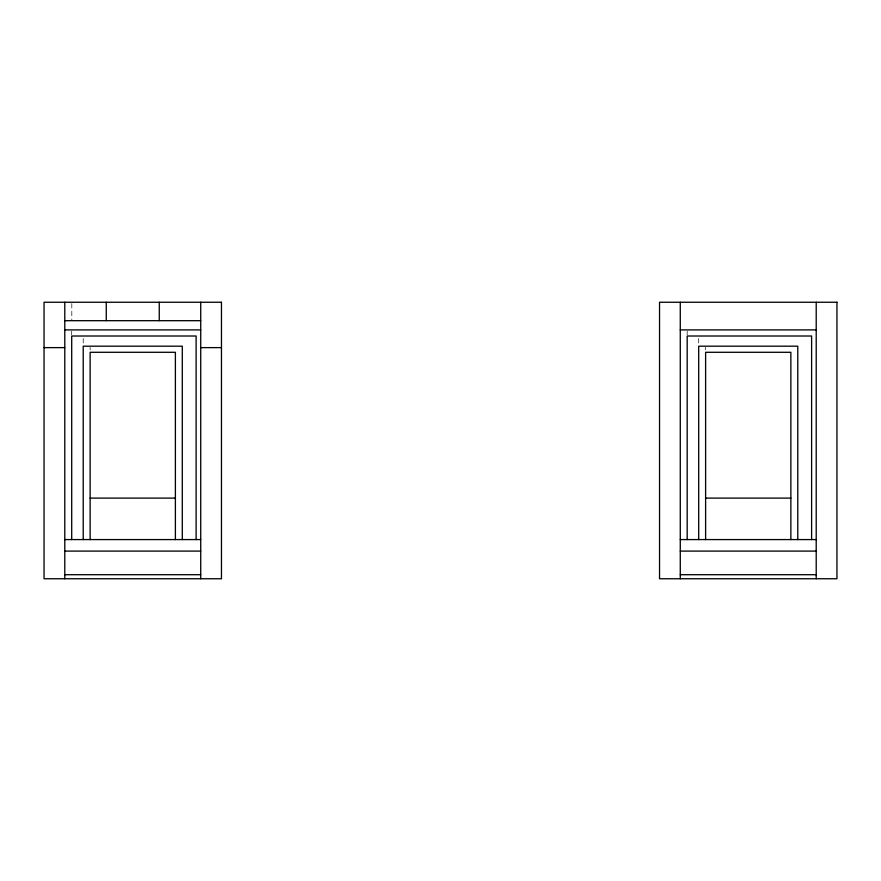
<?xml version="1.0" encoding="UTF-8"?>
<svg xmlns="http://www.w3.org/2000/svg" width="881" height="881" viewBox="0 0 881 881"><rect width="100%" height="100%" fill="white"/><g stroke="black" fill="none" stroke-linecap="round" stroke-linejoin="round"><path stroke-width="0.66" stroke-dasharray="4.41 3.3" d="M705.615 347.411L705.615 349.856M698.699 338.557L698.699 344.911M687.18 331.124L687.18 334.791M90.137 347.411L90.137 349.856M83.221 338.557L83.221 344.911M71.813 303.571L71.813 320.684M71.702 331.124L71.702 334.791"/><path stroke-width="1.32" d="M64.787 320.684L200.725 320.684M64.787 329.901L200.725 329.901M680.275 329.901L816.213 329.901M44.05 347.621L64.787 347.621M200.725 347.621L221.461 347.621M90.137 498.106L175.385 498.106M705.615 498.106L790.863 498.106M64.787 539.579L200.725 539.579M680.275 539.579L816.213 539.579M64.787 551.099L200.725 551.099M680.275 551.099L816.213 551.099M64.787 574.709L200.725 574.709M680.275 574.709L816.213 574.709M816.213 302.249L816.213 578.751M811.61 539.579L811.61 336.013L687.18 336.013L687.18 539.579M797.779 539.579L797.779 346.189L698.699 346.189L698.699 539.579M790.863 539.579L790.863 352.29L705.615 352.29L705.615 539.579M680.275 302.249L680.275 578.751M200.725 302.249L200.725 578.751M196.122 539.579L196.122 336.013L71.702 336.013L71.702 539.579M182.301 539.579L182.301 346.189L83.221 346.189L83.221 539.579M175.385 539.579L175.385 352.29L90.137 352.29L90.137 539.579M159.252 302.249L159.252 320.684M106.26 302.249L106.26 320.684M64.787 302.249L64.787 578.751M221.461 302.249L44.05 302.249L44.05 578.751L221.461 578.751L221.461 302.249M836.95 302.249L659.539 302.249L659.539 578.751L836.95 578.751L836.95 302.249"/></g></svg>
